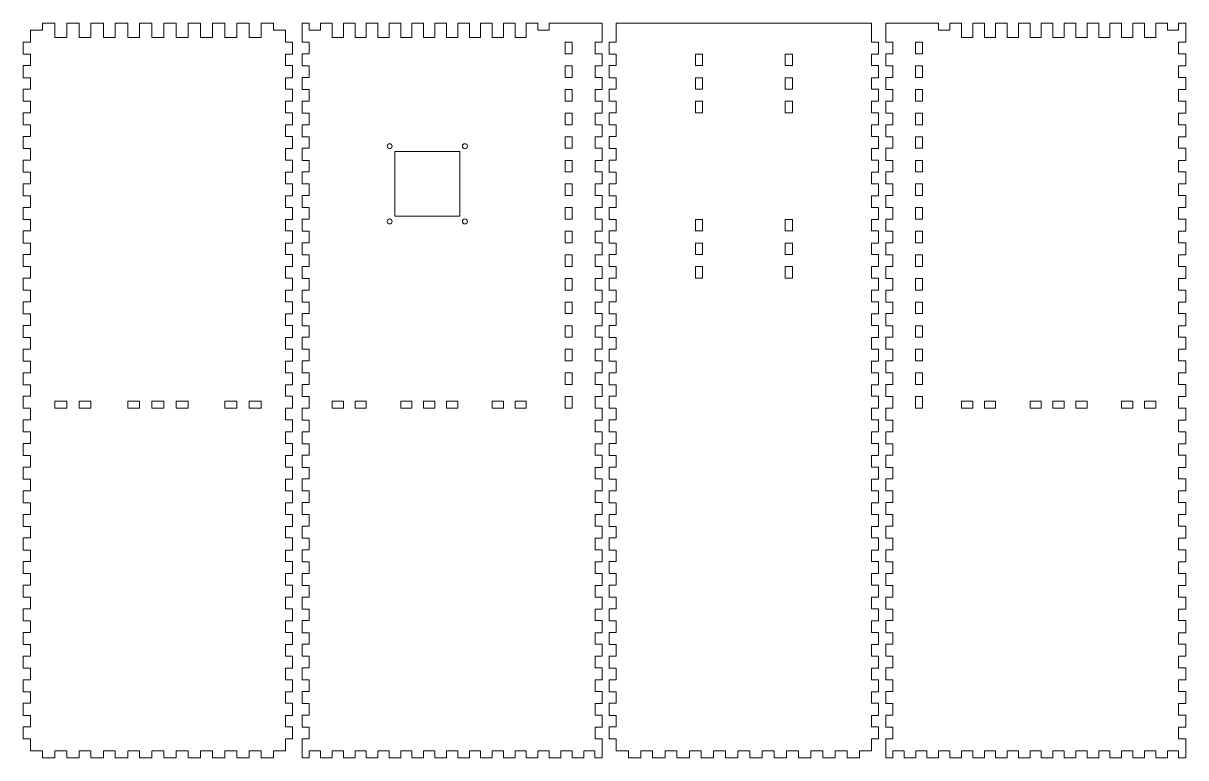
# Model space of a CAD drawing. Header units: millimetres. Extents: x -244 to 742, y -6 to 1081.
# Drawn here: x -242 to 742, y -6 to 616 of the extents above; entities that cross this region are included whole.
import ezdxf

# ---------------------------------------------------------------- set-up
doc = ezdxf.new("R2010")
doc.units = ezdxf.units.MM
doc.layers.add('cut', color=1, linetype='Continuous', lineweight=20, true_color=0xff0000)
doc.layers.add('cuts', color=1, linetype='Continuous', lineweight=20, true_color=0xff0000)

msp = doc.modelspace()

# ---------------------------------------------------------------- linework, layer by layer
at = {"layer": 'cut'}
for p, q in [((-225.81, 610), (-225.81, 616)), ((-225.81, 616), (-215.33, 616)), ((-215.33, 616), (-215.33, 604)), ((-205.24, 604), (-205.24, 616)), ((-205.24, 616), (-194.76, 616)), ((-194.76, 616), (-194.76, 604)), ((-184.67, 604), (-184.67, 616)), ((-184.67, 616), (-174.19, 616)), ((-174.19, 616), (-174.19, 604)), ((-164.1, 604), (-164.1, 616)), ((-164.1, 616), (-153.61, 616)), ((-153.61, 616), (-153.61, 604)), ((-143.53, 604), (-143.53, 616)), ((-143.53, 616), (-133.04, 616)), ((-133.04, 616), (-133.04, 604)), ((-122.96, 604), (-122.96, 616)), ((-122.96, 616), (-112.47, 616)), ((-112.47, 616), (-112.47, 604)), ((-102.39, 604), (-102.39, 616)), ((-102.39, 616), (-91.9, 616)), ((-91.9, 616), (-91.9, 604)), ((-81.81, 604), (-81.81, 616)), ((-81.81, 616), (-71.33, 616)), ((-71.33, 616), (-71.33, 604)), ((-61.24, 604), (-61.24, 616)), ((-61.24, 616), (-50.76, 616)), ((-50.76, 616), (-50.76, 604)), ((-40.67, 604), (-40.67, 616)), ((-40.67, 616), (-30.19, 616)), ((-30.19, 616), (-30.19, 610)), ((-6, 599.9), (-6, 616)), ((-6, 616), (0.1, 616)), ((0.1, 616), (0.1, 610)), ((9.58, 610), (9.58, 616)), ((9.58, 616), (19.46, 616)), ((19.46, 616), (19.46, 604)), ((28.94, 604), (28.94, 616)), ((28.94, 616), (38.82, 616)), ((38.82, 616), (38.82, 604)), ((48.3, 604), (48.3, 616)), ((48.3, 616), (58.18, 616)), ((58.18, 616), (58.18, 604)), ((67.66, 604), (67.66, 616)), ((67.66, 616), (77.54, 616)), ((77.54, 616), (77.54, 604)), ((87.02, 604), (87.02, 616)), ((87.02, 616), (96.9, 616)), ((96.9, 616), (96.9, 604)), ((106.38, 604), (106.38, 616)), ((106.38, 616), (116.26, 616)), ((116.26, 616), (116.26, 604)), ((125.74, 604), (125.74, 616)), ((125.74, 616), (135.62, 616)), ((135.62, 616), (135.62, 604)), ((145.1, 604), (145.1, 616)), ((145.1, 616), (154.98, 616)), ((154.98, 616), (154.98, 604)), ((164.46, 604), (164.46, 616)), ((164.46, 616), (174.34, 616)), ((174.34, 616), (174.34, 604)), ((183.82, 604), (183.82, 616)), ((183.82, 616), (193.7, 616)), ((193.7, 616), (193.7, 610)), ((203.18, 610), (203.18, 616)), ((248, 616), (203.18, 616)), ((248, 599.9), (248, 616)), ((260, 616), (476, 616)), ((260, 610), (260, 616)), ((476, 610), (476, 616)), ((488, 599.9), (488, 616)), ((488, 616), (532.82, 616)), ((532.82, 610), (532.82, 616)), ((552.18, 616), (542.3, 616)), ((542.3, 616), (542.3, 610)), ((552.18, 604), (552.18, 616)), ((571.54, 616), (561.66, 616)), ((561.66, 616), (561.66, 604)), ((571.54, 604), (571.54, 616)), ((590.9, 616), (581.02, 616)), ((581.02, 616), (581.02, 604)), ((590.9, 604), (590.9, 616)), ((610.26, 616), (600.38, 616)), ((600.38, 616), (600.38, 604)), ((610.26, 604), (610.26, 616)), ((629.62, 616), (619.74, 616)), ((619.74, 616), (619.74, 604)), ((629.62, 604), (629.62, 616)), ((648.98, 616), (639.1, 616)), ((639.1, 616), (639.1, 604)), ((648.98, 604), (648.98, 616)), ((668.34, 616), (658.46, 616)), ((658.46, 616), (658.46, 604)), ((668.34, 604), (668.34, 616)), ((687.7, 616), (677.82, 616)), ((677.82, 616), (677.82, 604)), ((687.7, 604), (687.7, 616)), ((707.06, 616), (697.18, 616)), ((697.18, 616), (697.18, 604)), ((707.06, 604), (707.06, 616)), ((726.42, 616), (716.54, 616)), ((716.54, 616), (716.54, 604)), ((726.42, 610), (726.42, 616)), ((742, 616), (735.9, 616)), ((735.9, 616), (735.9, 610)), ((742, 599.9), (742, 616)), ((-236, 600.1), (-236, 610)), ((-236, 610), (-225.81, 610)), ((-215.33, 604), (-205.24, 604)), ((-194.76, 604), (-184.67, 604)), ((-174.19, 604), (-164.1, 604)), ((-153.61, 604), (-143.53, 604)), ((-133.04, 604), (-122.96, 604)), ((-112.47, 604), (-102.39, 604)), ((-91.9, 604), (-81.81, 604)), ((-71.33, 604), (-61.24, 604)), ((-50.76, 604), (-40.67, 604)), ((-20, 610), (-30.19, 610)), ((-20, 600.1), (-20, 610)), ((0.1, 610), (9.58, 610)), ((19.46, 604), (28.94, 604)), ((38.82, 604), (48.3, 604)), ((58.18, 604), (67.66, 604)), ((77.54, 604), (87.02, 604)), ((96.9, 604), (106.38, 604)), ((116.26, 604), (125.74, 604)), ((135.62, 604), (145.1, 604)), ((154.98, 604), (164.46, 604)), ((174.34, 604), (183.82, 604)), ((193.7, 610), (203.18, 610)), ((260, 600.1), (260, 610)), ((476, 600.1), (476, 610)), ((542.3, 610), (532.82, 610)), ((561.66, 604), (552.18, 604)), ((581.02, 604), (571.54, 604)), ((600.38, 604), (590.9, 604)), ((619.74, 604), (610.26, 604)), ((639.1, 604), (629.62, 604)), ((658.46, 604), (648.98, 604)), ((677.82, 604), (668.34, 604)), ((697.18, 604), (687.7, 604)), ((716.54, 604), (707.06, 604)), ((735.9, 610), (726.42, 610)), ((-236, 600.1), (-242, 600.1)), ((-242, 589.9), (-242, 600.1)), ((-14, 600.1), (-20, 600.1)), ((-14, 589.9), (-14, 600.1)), ((0, 599.9), (-6, 599.9)), ((0, 590.1), (0, 599.9)), ((216.74, 590.1), (216.74, 599.9)), ((216.74, 599.9), (222.74, 599.9)), ((222.74, 590.1), (222.74, 599.9)), ((242, 590.1), (242, 599.9)), ((242, 599.9), (248, 599.9)), ((254, 589.9), (254, 600.1)), ((254, 600.1), (260, 600.1)), ((482, 600.1), (476, 600.1)), ((482, 589.9), (482, 600.1)), ((494, 599.9), (488, 599.9)), ((494, 590.1), (494, 599.9)), ((513.26, 590.1), (513.26, 599.9)), ((519.26, 599.9), (513.26, 599.9)), ((519.26, 590.1), (519.26, 599.9)), ((736, 590.1), (736, 599.9)), ((736, 599.9), (742, 599.9)), ((-236, 589.9), (-242, 589.9)), ((-236, 580.1), (-236, 589.9)), ((-20, 580.1), (-20, 589.9)), ((-20, 589.9), (-14, 589.9)), ((-6, 579.9), (-6, 590.1)), ((-6, 590.1), (0, 590.1)), ((222.74, 590.1), (216.74, 590.1)), ((248, 590.1), (242, 590.1)), ((248, 579.9), (248, 590.1)), ((260, 589.9), (254, 589.9)), ((260, 580.1), (260, 589.9)), ((327, 580.1), (327, 589.9)), ((327, 589.9), (333, 589.9)), ((333, 580.1), (333, 589.9)), ((403, 580.1), (403, 589.9)), ((409, 589.9), (403, 589.9)), ((409, 580.1), (409, 589.9)), ((476, 580.1), (476, 589.9)), ((476, 589.9), (482, 589.9)), ((488, 579.9), (488, 590.1)), ((488, 590.1), (494, 590.1)), ((513.26, 590.1), (519.26, 590.1)), ((742, 590.1), (736, 590.1)), ((742, 579.9), (742, 590.1)), ((-242, 569.9), (-242, 580.1)), ((-242, 580.1), (-236, 580.1)), ((-14, 580.1), (-20, 580.1)), ((-14, 569.9), (-14, 580.1)), ((0, 579.9), (-6, 579.9)), ((0, 570.1), (0, 579.9)), ((216.74, 570.1), (216.74, 579.9)), ((216.74, 579.9), (222.74, 579.9)), ((222.74, 570.1), (222.74, 579.9)), ((242, 570.1), (242, 579.9)), ((242, 579.9), (248, 579.9)), ((254, 569.9), (254, 580.1)), ((254, 580.1), (260, 580.1)), ((333, 580.1), (327, 580.1)), ((403, 580.1), (409, 580.1)), ((482, 580.1), (476, 580.1)), ((482, 569.9), (482, 580.1)), ((494, 579.9), (488, 579.9)), ((494, 570.1), (494, 579.9)), ((513.26, 570.1), (513.26, 579.9)), ((519.26, 579.9), (513.26, 579.9)), ((519.26, 570.1), (519.26, 579.9)), ((736, 570.1), (736, 579.9)), ((736, 579.9), (742, 579.9)), ((-236, 569.9), (-242, 569.9)), ((-236, 560.1), (-236, 569.9)), ((-20, 560.1), (-20, 569.9)), ((-20, 569.9), (-14, 569.9)), ((-6, 559.9), (-6, 570.1)), ((-6, 570.1), (0, 570.1)), ((222.74, 570.1), (216.74, 570.1)), ((248, 570.1), (242, 570.1)), ((248, 559.9), (248, 570.1)), ((260, 569.9), (254, 569.9)), ((260, 560.1), (260, 569.9)), ((327, 560.1), (327, 569.9)), ((327, 569.9), (333, 569.9)), ((333, 560.1), (333, 569.9)), ((403, 560.1), (403, 569.9)), ((409, 569.9), (403, 569.9)), ((409, 560.1), (409, 569.9)), ((476, 560.1), (476, 569.9)), ((476, 569.9), (482, 569.9)), ((488, 559.9), (488, 570.1)), ((488, 570.1), (494, 570.1)), ((513.26, 570.1), (519.26, 570.1)), ((742, 570.1), (736, 570.1)), ((742, 559.9), (742, 570.1)), ((-242, 549.9), (-242, 560.1)), ((-242, 560.1), (-236, 560.1)), ((-14, 560.1), (-20, 560.1)), ((-14, 549.9), (-14, 560.1)), ((0, 559.9), (-6, 559.9)), ((0, 550.1), (0, 559.9)), ((216.74, 550.1), (216.74, 559.9)), ((216.74, 559.9), (222.74, 559.9)), ((222.74, 550.1), (222.74, 559.9)), ((242, 550.1), (242, 559.9)), ((242, 559.9), (248, 559.9)), ((254, 549.9), (254, 560.1)), ((254, 560.1), (260, 560.1)), ((333, 560.1), (327, 560.1)), ((403, 560.1), (409, 560.1)), ((482, 560.1), (476, 560.1)), ((482, 549.9), (482, 560.1)), ((494, 559.9), (488, 559.9)), ((494, 550.1), (494, 559.9)), ((513.26, 550.1), (513.26, 559.9)), ((519.26, 559.9), (513.26, 559.9)), ((519.26, 550.1), (519.26, 559.9)), ((736, 550.1), (736, 559.9)), ((736, 559.9), (742, 559.9)), ((-236, 549.9), (-242, 549.9)), ((-236, 540.1), (-236, 549.9)), ((-20, 540.1), (-20, 549.9)), ((-20, 549.9), (-14, 549.9)), ((-6, 539.9), (-6, 550.1)), ((-6, 550.1), (0, 550.1)), ((222.74, 550.1), (216.74, 550.1)), ((248, 550.1), (242, 550.1)), ((248, 539.9), (248, 550.1)), ((260, 549.9), (254, 549.9)), ((260, 540.1), (260, 549.9)), ((327, 540.1), (327, 549.9)), ((327, 549.9), (333, 549.9)), ((333, 540.1), (333, 549.9)), ((403, 540.1), (403, 549.9)), ((409, 549.9), (403, 549.9)), ((409, 540.1), (409, 549.9)), ((476, 540.1), (476, 549.9)), ((476, 549.9), (482, 549.9)), ((488, 539.9), (488, 550.1)), ((488, 550.1), (494, 550.1)), ((513.26, 550.1), (519.26, 550.1)), ((742, 550.1), (736, 550.1)), ((742, 539.9), (742, 550.1)), ((-242, 529.9), (-242, 540.1)), ((-242, 540.1), (-236, 540.1)), ((-14, 540.1), (-20, 540.1)), ((-14, 529.9), (-14, 540.1)), ((0, 539.9), (-6, 539.9)), ((0, 530.1), (0, 539.9)), ((216.74, 530.1), (216.74, 539.9)), ((216.74, 539.9), (222.74, 539.9)), ((222.74, 530.1), (222.74, 539.9)), ((242, 530.1), (242, 539.9)), ((242, 539.9), (248, 539.9)), ((254, 529.9), (254, 540.1)), ((254, 540.1), (260, 540.1)), ((333, 540.1), (327, 540.1)), ((403, 540.1), (409, 540.1)), ((482, 540.1), (476, 540.1)), ((482, 529.9), (482, 540.1)), ((494, 539.9), (488, 539.9)), ((494, 530.1), (494, 539.9)), ((513.26, 530.1), (513.26, 539.9)), ((519.26, 539.9), (513.26, 539.9)), ((519.26, 530.1), (519.26, 539.9)), ((736, 530.1), (736, 539.9)), ((736, 539.9), (742, 539.9)), ((-236, 529.9), (-242, 529.9)), ((-236, 520.1), (-236, 529.9)), ((-20, 520.1), (-20, 529.9)), ((-20, 529.9), (-14, 529.9)), ((-6, 519.9), (-6, 530.1)), ((-6, 530.1), (0, 530.1)), ((222.74, 530.1), (216.74, 530.1)), ((248, 530.1), (242, 530.1)), ((248, 519.9), (248, 530.1)), ((260, 529.9), (254, 529.9)), ((260, 520.1), (260, 529.9)), ((476, 520.1), (476, 529.9)), ((476, 529.9), (482, 529.9)), ((488, 519.9), (488, 530.1)), ((488, 530.1), (494, 530.1)), ((513.26, 530.1), (519.26, 530.1)), ((742, 530.1), (736, 530.1)), ((742, 519.9), (742, 530.1)), ((-242, 509.9), (-242, 520.1)), ((-242, 520.1), (-236, 520.1)), ((-14, 520.1), (-20, 520.1)), ((-14, 509.9), (-14, 520.1)), ((0, 519.9), (-6, 519.9)), ((0, 510.1), (0, 519.9)), ((216.74, 510.1), (216.74, 519.9)), ((216.74, 519.9), (222.74, 519.9)), ((222.74, 510.1), (222.74, 519.9)), ((242, 510.1), (242, 519.9)), ((242, 519.9), (248, 519.9)), ((254, 509.9), (254, 520.1)), ((254, 520.1), (260, 520.1)), ((482, 520.1), (476, 520.1)), ((482, 509.9), (482, 520.1)), ((494, 519.9), (488, 519.9)), ((494, 510.1), (494, 519.9)), ((513.26, 510.1), (513.26, 519.9)), ((519.26, 519.9), (513.26, 519.9)), ((519.26, 510.1), (519.26, 519.9)), ((736, 510.1), (736, 519.9)), ((736, 519.9), (742, 519.9)), ((-236, 509.9), (-242, 509.9)), ((-236, 500.1), (-236, 509.9)), ((-20, 500.1), (-20, 509.9)), ((-20, 509.9), (-14, 509.9)), ((-6, 499.9), (-6, 510.1)), ((-6, 510.1), (0, 510.1)), ((222.74, 510.1), (216.74, 510.1)), ((248, 510.1), (242, 510.1)), ((248, 499.9), (248, 510.1)), ((260, 509.9), (254, 509.9)), ((260, 500.1), (260, 509.9)), ((476, 500.1), (476, 509.9)), ((476, 509.9), (482, 509.9)), ((488, 499.9), (488, 510.1)), ((488, 510.1), (494, 510.1)), ((513.26, 510.1), (519.26, 510.1)), ((742, 510.1), (736, 510.1)), ((742, 499.9), (742, 510.1)), ((-242, 489.9), (-242, 500.1)), ((-242, 500.1), (-236, 500.1)), ((-14, 500.1), (-20, 500.1)), ((-14, 489.9), (-14, 500.1)), ((0, 499.9), (-6, 499.9)), ((0, 490.1), (0, 499.9)), ((216.74, 490.1), (216.74, 499.9)), ((216.74, 499.9), (222.74, 499.9)), ((222.74, 490.1), (222.74, 499.9)), ((242, 490.1), (242, 499.9)), ((242, 499.9), (248, 499.9)), ((254, 489.9), (254, 500.1)), ((254, 500.1), (260, 500.1)), ((482, 500.1), (476, 500.1)), ((482, 489.9), (482, 500.1)), ((494, 499.9), (488, 499.9)), ((494, 490.1), (494, 499.9)), ((513.26, 490.1), (513.26, 499.9)), ((519.26, 499.9), (513.26, 499.9)), ((519.26, 490.1), (519.26, 499.9)), ((736, 490.1), (736, 499.9)), ((736, 499.9), (742, 499.9)), ((-236, 489.9), (-242, 489.9)), ((-236, 480.1), (-236, 489.9)), ((-20, 480.1), (-20, 489.9)), ((-20, 489.9), (-14, 489.9)), ((-6, 479.9), (-6, 490.1)), ((-6, 490.1), (0, 490.1)), ((222.74, 490.1), (216.74, 490.1)), ((248, 490.1), (242, 490.1)), ((248, 479.9), (248, 490.1)), ((260, 489.9), (254, 489.9)), ((260, 480.1), (260, 489.9)), ((476, 480.1), (476, 489.9)), ((476, 489.9), (482, 489.9)), ((488, 479.9), (488, 490.1)), ((488, 490.1), (494, 490.1)), ((513.26, 490.1), (519.26, 490.1)), ((742, 490.1), (736, 490.1)), ((742, 479.9), (742, 490.1)), ((-242, 469.9), (-242, 480.1)), ((-242, 480.1), (-236, 480.1)), ((-14, 480.1), (-20, 480.1)), ((-14, 469.9), (-14, 480.1)), ((0, 479.9), (-6, 479.9)), ((0, 470.1), (0, 479.9)), ((216.74, 470.1), (216.74, 479.9)), ((216.74, 479.9), (222.74, 479.9)), ((222.74, 470.1), (222.74, 479.9)), ((242, 470.1), (242, 479.9)), ((242, 479.9), (248, 479.9)), ((254, 469.9), (254, 480.1)), ((254, 480.1), (260, 480.1)), ((482, 480.1), (476, 480.1)), ((482, 469.9), (482, 480.1)), ((494, 479.9), (488, 479.9)), ((494, 470.1), (494, 479.9)), ((513.26, 470.1), (513.26, 479.9)), ((519.26, 479.9), (513.26, 479.9)), ((519.26, 470.1), (519.26, 479.9)), ((736, 470.1), (736, 479.9)), ((736, 479.9), (742, 479.9)), ((-236, 469.9), (-242, 469.9)), ((-236, 460.1), (-236, 469.9)), ((-20, 460.1), (-20, 469.9)), ((-20, 469.9), (-14, 469.9)), ((-6, 459.9), (-6, 470.1)), ((-6, 470.1), (0, 470.1)), ((222.74, 470.1), (216.74, 470.1)), ((248, 470.1), (242, 470.1)), ((248, 459.9), (248, 470.1)), ((260, 469.9), (254, 469.9)), ((260, 460.1), (260, 469.9)), ((476, 460.1), (476, 469.9)), ((476, 469.9), (482, 469.9)), ((488, 459.9), (488, 470.1)), ((488, 470.1), (494, 470.1)), ((513.26, 470.1), (519.26, 470.1)), ((742, 470.1), (736, 470.1)), ((742, 459.9), (742, 470.1)), ((-242, 449.9), (-242, 460.1)), ((-242, 460.1), (-236, 460.1)), ((-14, 460.1), (-20, 460.1)), ((-14, 449.9), (-14, 460.1)), ((0, 459.9), (-6, 459.9)), ((0, 450.1), (0, 459.9)), ((216.74, 450.1), (216.74, 459.9)), ((216.74, 459.9), (222.74, 459.9)), ((222.74, 450.1), (222.74, 459.9)), ((242, 450.1), (242, 459.9)), ((242, 459.9), (248, 459.9)), ((254, 449.9), (254, 460.1)), ((254, 460.1), (260, 460.1)), ((482, 460.1), (476, 460.1)), ((482, 449.9), (482, 460.1)), ((494, 459.9), (488, 459.9)), ((494, 450.1), (494, 459.9)), ((513.26, 450.1), (513.26, 459.9)), ((519.26, 459.9), (513.26, 459.9)), ((519.26, 450.1), (519.26, 459.9)), ((736, 450.1), (736, 459.9)), ((736, 459.9), (742, 459.9)), ((-236, 449.9), (-242, 449.9)), ((-236, 440.1), (-236, 449.9)), ((-20, 440.1), (-20, 449.9)), ((-20, 449.9), (-14, 449.9)), ((-6, 439.9), (-6, 450.1)), ((-6, 450.1), (0, 450.1)), ((222.74, 450.1), (216.74, 450.1)), ((248, 450.1), (242, 450.1)), ((248, 439.9), (248, 450.1)), ((260, 449.9), (254, 449.9)), ((260, 440.1), (260, 449.9)), ((327, 440.1), (327, 449.9)), ((327, 449.9), (333, 449.9)), ((333, 440.1), (333, 449.9)), ((403, 440.1), (403, 449.9)), ((409, 449.9), (403, 449.9)), ((409, 440.1), (409, 449.9)), ((476, 440.1), (476, 449.9)), ((476, 449.9), (482, 449.9)), ((488, 439.9), (488, 450.1)), ((488, 450.1), (494, 450.1)), ((513.26, 450.1), (519.26, 450.1)), ((742, 450.1), (736, 450.1)), ((742, 439.9), (742, 450.1)), ((-242, 429.9), (-242, 440.1)), ((-242, 440.1), (-236, 440.1)), ((-14, 440.1), (-20, 440.1)), ((-14, 429.9), (-14, 440.1)), ((0, 439.9), (-6, 439.9)), ((0, 430.1), (0, 439.9)), ((216.74, 430.1), (216.74, 439.9)), ((216.74, 439.9), (222.74, 439.9)), ((222.74, 430.1), (222.74, 439.9)), ((242, 430.1), (242, 439.9)), ((242, 439.9), (248, 439.9)), ((254, 429.9), (254, 440.1)), ((254, 440.1), (260, 440.1)), ((333, 440.1), (327, 440.1)), ((403, 440.1), (409, 440.1)), ((482, 440.1), (476, 440.1)), ((482, 429.9), (482, 440.1)), ((494, 439.9), (488, 439.9)), ((494, 430.1), (494, 439.9)), ((513.26, 430.1), (513.26, 439.9)), ((519.26, 439.9), (513.26, 439.9)), ((519.26, 430.1), (519.26, 439.9)), ((736, 430.1), (736, 439.9)), ((736, 439.9), (742, 439.9)), ((-236, 429.9), (-242, 429.9)), ((-236, 420.1), (-236, 429.9)), ((-20, 420.1), (-20, 429.9)), ((-20, 429.9), (-14, 429.9)), ((-6, 419.9), (-6, 430.1)), ((-6, 430.1), (0, 430.1)), ((222.74, 430.1), (216.74, 430.1)), ((248, 430.1), (242, 430.1)), ((248, 419.9), (248, 430.1)), ((260, 429.9), (254, 429.9)), ((260, 420.1), (260, 429.9)), ((327, 420.1), (327, 429.9)), ((327, 429.9), (333, 429.9)), ((333, 420.1), (333, 429.9)), ((403, 420.1), (403, 429.9)), ((409, 429.9), (403, 429.9)), ((409, 420.1), (409, 429.9)), ((476, 420.1), (476, 429.9)), ((476, 429.9), (482, 429.9)), ((488, 419.9), (488, 430.1)), ((488, 430.1), (494, 430.1)), ((513.26, 430.1), (519.26, 430.1)), ((742, 430.1), (736, 430.1)), ((742, 419.9), (742, 430.1)), ((-242, 409.9), (-242, 420.1)), ((-242, 420.1), (-236, 420.1)), ((-14, 420.1), (-20, 420.1)), ((-14, 409.9), (-14, 420.1)), ((0, 419.9), (-6, 419.9)), ((0, 410.1), (0, 419.9)), ((216.74, 410.1), (216.74, 419.9)), ((216.74, 419.9), (222.74, 419.9)), ((222.74, 410.1), (222.74, 419.9)), ((242, 410.1), (242, 419.9)), ((242, 419.9), (248, 419.9)), ((254, 409.9), (254, 420.1)), ((254, 420.1), (260, 420.1)), ((333, 420.1), (327, 420.1)), ((403, 420.1), (409, 420.1)), ((482, 420.1), (476, 420.1)), ((482, 409.9), (482, 420.1)), ((494, 419.9), (488, 419.9)), ((494, 410.1), (494, 419.9)), ((513.26, 410.1), (513.26, 419.9)), ((519.26, 419.9), (513.26, 419.9)), ((519.26, 410.1), (519.26, 419.9)), ((736, 410.1), (736, 419.9)), ((736, 419.9), (742, 419.9)), ((-236, 409.9), (-242, 409.9)), ((-236, 400.1), (-236, 409.9)), ((-20, 400.1), (-20, 409.9)), ((-20, 409.9), (-14, 409.9)), ((-6, 399.9), (-6, 410.1)), ((-6, 410.1), (0, 410.1)), ((222.74, 410.1), (216.74, 410.1)), ((248, 410.1), (242, 410.1)), ((248, 399.9), (248, 410.1)), ((260, 409.9), (254, 409.9)), ((260, 400.1), (260, 409.9)), ((327, 400.1), (327, 409.9)), ((327, 409.9), (333, 409.9)), ((333, 400.1), (333, 409.9)), ((403, 400.1), (403, 409.9)), ((409, 409.9), (403, 409.9)), ((409, 400.1), (409, 409.9)), ((476, 400.1), (476, 409.9)), ((476, 409.9), (482, 409.9)), ((488, 399.9), (488, 410.1)), ((488, 410.1), (494, 410.1)), ((513.26, 410.1), (519.26, 410.1)), ((742, 410.1), (736, 410.1)), ((742, 399.9), (742, 410.1)), ((-242, 389.9), (-242, 400.1)), ((-242, 400.1), (-236, 400.1)), ((-14, 400.1), (-20, 400.1)), ((-14, 389.9), (-14, 400.1)), ((0, 399.9), (-6, 399.9)), ((0, 390.1), (0, 399.9)), ((216.74, 390.1), (216.74, 399.9)), ((216.74, 399.9), (222.74, 399.9)), ((222.74, 390.1), (222.74, 399.9)), ((242, 390.1), (242, 399.9)), ((242, 399.9), (248, 399.9)), ((254, 389.9), (254, 400.1)), ((254, 400.1), (260, 400.1)), ((333, 400.1), (327, 400.1)), ((403, 400.1), (409, 400.1)), ((482, 400.1), (476, 400.1)), ((482, 389.9), (482, 400.1)), ((494, 399.9), (488, 399.9)), ((494, 390.1), (494, 399.9)), ((513.26, 390.1), (513.26, 399.9)), ((519.26, 399.9), (513.26, 399.9)), ((519.26, 390.1), (519.26, 399.9)), ((736, 390.1), (736, 399.9)), ((736, 399.9), (742, 399.9)), ((-236, 389.9), (-242, 389.9)), ((-236, 380.1), (-236, 389.9)), ((-20, 380.1), (-20, 389.9)), ((-20, 389.9), (-14, 389.9)), ((-6, 379.9), (-6, 390.1)), ((-6, 390.1), (0, 390.1)), ((222.74, 390.1), (216.74, 390.1)), ((248, 390.1), (242, 390.1)), ((248, 379.9), (248, 390.1)), ((260, 389.9), (254, 389.9)), ((260, 380.1), (260, 389.9)), ((476, 380.1), (476, 389.9)), ((476, 389.9), (482, 389.9)), ((488, 379.9), (488, 390.1)), ((488, 390.1), (494, 390.1)), ((513.26, 390.1), (519.26, 390.1)), ((742, 390.1), (736, 390.1)), ((742, 379.9), (742, 390.1)), ((-242, 369.9), (-242, 380.1)), ((-242, 380.1), (-236, 380.1)), ((-14, 380.1), (-20, 380.1)), ((-14, 369.9), (-14, 380.1)), ((0, 379.9), (-6, 379.9)), ((0, 370.1), (0, 379.9)), ((216.74, 370.1), (216.74, 379.9)), ((216.74, 379.9), (222.74, 379.9)), ((222.74, 370.1), (222.74, 379.9)), ((242, 370.1), (242, 379.9)), ((242, 379.9), (248, 379.9)), ((254, 369.9), (254, 380.1)), ((254, 380.1), (260, 380.1)), ((482, 380.1), (476, 380.1)), ((482, 369.9), (482, 380.1)), ((494, 379.9), (488, 379.9)), ((494, 370.1), (494, 379.9)), ((513.26, 370.1), (513.26, 379.9)), ((519.26, 379.9), (513.26, 379.9)), ((519.26, 370.1), (519.26, 379.9)), ((736, 370.1), (736, 379.9)), ((736, 379.9), (742, 379.9)), ((-236, 369.9), (-242, 369.9)), ((-236, 360.1), (-236, 369.9)), ((-20, 360.1), (-20, 369.9)), ((-20, 369.9), (-14, 369.9)), ((-6, 359.9), (-6, 370.1)), ((-6, 370.1), (0, 370.1)), ((222.74, 370.1), (216.74, 370.1)), ((248, 370.1), (242, 370.1)), ((248, 359.9), (248, 370.1)), ((260, 369.9), (254, 369.9)), ((260, 360.1), (260, 369.9)), ((476, 360.1), (476, 369.9)), ((476, 369.9), (482, 369.9)), ((488, 359.9), (488, 370.1)), ((488, 370.1), (494, 370.1)), ((513.26, 370.1), (519.26, 370.1)), ((742, 370.1), (736, 370.1)), ((742, 359.9), (742, 370.1)), ((-242, 349.9), (-242, 360.1)), ((-242, 360.1), (-236, 360.1)), ((-14, 360.1), (-20, 360.1)), ((-14, 349.9), (-14, 360.1)), ((0, 359.9), (-6, 359.9)), ((0, 350.1), (0, 359.9)), ((216.74, 350.1), (216.74, 359.9)), ((216.74, 359.9), (222.74, 359.9)), ((222.74, 350.1), (222.74, 359.9)), ((242, 350.1), (242, 359.9)), ((242, 359.9), (248, 359.9)), ((254, 349.9), (254, 360.1)), ((254, 360.1), (260, 360.1)), ((482, 360.1), (476, 360.1)), ((482, 349.9), (482, 360.1)), ((494, 359.9), (488, 359.9)), ((494, 350.1), (494, 359.9)), ((513.26, 350.1), (513.26, 359.9)), ((519.26, 359.9), (513.26, 359.9)), ((519.26, 350.1), (519.26, 359.9)), ((736, 350.1), (736, 359.9)), ((736, 359.9), (742, 359.9)), ((-236, 349.9), (-242, 349.9)), ((-236, 340.1), (-236, 349.9)), ((-20, 340.1), (-20, 349.9)), ((-20, 349.9), (-14, 349.9)), ((-6, 339.9), (-6, 350.1)), ((-6, 350.1), (0, 350.1)), ((222.74, 350.1), (216.74, 350.1)), ((248, 350.1), (242, 350.1)), ((248, 339.9), (248, 350.1)), ((260, 349.9), (254, 349.9)), ((260, 340.1), (260, 349.9)), ((476, 340.1), (476, 349.9)), ((476, 349.9), (482, 349.9)), ((488, 339.9), (488, 350.1)), ((488, 350.1), (494, 350.1)), ((513.26, 350.1), (519.26, 350.1)), ((742, 350.1), (736, 350.1)), ((742, 339.9), (742, 350.1)), ((-242, 329.9), (-242, 340.1)), ((-242, 340.1), (-236, 340.1)), ((-14, 340.1), (-20, 340.1)), ((-14, 329.9), (-14, 340.1)), ((0, 339.9), (-6, 339.9)), ((0, 330.1), (0, 339.9)), ((216.74, 330.1), (216.74, 339.9)), ((216.74, 339.9), (222.74, 339.9)), ((222.74, 330.1), (222.74, 339.9)), ((242, 330.1), (242, 339.9)), ((242, 339.9), (248, 339.9)), ((254, 329.9), (254, 340.1)), ((254, 340.1), (260, 340.1)), ((482, 340.1), (476, 340.1)), ((482, 329.9), (482, 340.1)), ((494, 339.9), (488, 339.9)), ((494, 330.1), (494, 339.9)), ((513.26, 330.1), (513.26, 339.9)), ((519.26, 339.9), (513.26, 339.9)), ((519.26, 330.1), (519.26, 339.9)), ((736, 330.1), (736, 339.9)), ((736, 339.9), (742, 339.9)), ((-236, 329.9), (-242, 329.9)), ((-236, 320.1), (-236, 329.9)), ((-20, 320.1), (-20, 329.9)), ((-20, 329.9), (-14, 329.9)), ((-6, 319.9), (-6, 330.1)), ((-6, 330.1), (0, 330.1)), ((222.74, 330.1), (216.74, 330.1)), ((248, 330.1), (242, 330.1)), ((248, 319.9), (248, 330.1)), ((260, 329.9), (254, 329.9)), ((260, 320.1), (260, 329.9)), ((476, 320.1), (476, 329.9)), ((476, 329.9), (482, 329.9)), ((488, 319.9), (488, 330.1)), ((488, 330.1), (494, 330.1)), ((513.26, 330.1), (519.26, 330.1)), ((742, 330.1), (736, 330.1)), ((742, 319.9), (742, 330.1)), ((-242, 309.9), (-242, 320.1)), ((-242, 320.1), (-236, 320.1)), ((-14, 320.1), (-20, 320.1)), ((-14, 309.9), (-14, 320.1)), ((0, 319.9), (-6, 319.9)), ((0, 310.1), (0, 319.9)), ((216.74, 310.1), (216.74, 319.9)), ((216.74, 319.9), (222.74, 319.9)), ((222.74, 310.1), (222.74, 319.9)), ((242, 310.1), (242, 319.9)), ((242, 319.9), (248, 319.9)), ((254, 309.9), (254, 320.1)), ((254, 320.1), (260, 320.1)), ((482, 320.1), (476, 320.1)), ((482, 309.9), (482, 320.1)), ((494, 319.9), (488, 319.9)), ((494, 310.1), (494, 319.9)), ((513.26, 310.1), (513.26, 319.9)), ((519.26, 319.9), (513.26, 319.9)), ((519.26, 310.1), (519.26, 319.9)), ((736, 310.1), (736, 319.9)), ((736, 319.9), (742, 319.9)), ((-236, 309.9), (-242, 309.9)), ((-236, 300.1), (-236, 309.9)), ((-20, 300.1), (-20, 309.9)), ((-20, 309.9), (-14, 309.9)), ((-6, 299.9), (-6, 310.1)), ((-6, 310.1), (0, 310.1)), ((222.74, 310.1), (216.74, 310.1)), ((248, 310.1), (242, 310.1)), ((248, 299.9), (248, 310.1)), ((260, 309.9), (254, 309.9)), ((260, 300.1), (260, 309.9)), ((476, 300.1), (476, 309.9)), ((476, 309.9), (482, 309.9)), ((488, 299.9), (488, 310.1)), ((488, 310.1), (494, 310.1)), ((513.26, 310.1), (519.26, 310.1)), ((742, 310.1), (736, 310.1)), ((742, 299.9), (742, 310.1)), ((-242, 289.9), (-242, 300.1)), ((-242, 300.1), (-236, 300.1)), ((-215.33, 296), (-215.33, 290)), ((-215.33, 296), (-205.24, 296)), ((-205.24, 290), (-205.24, 296)), ((-194.76, 296), (-194.76, 290)), ((-194.76, 296), (-184.67, 296)), ((-184.67, 290), (-184.67, 296)), ((-153.61, 296), (-153.61, 290)), ((-153.61, 296), (-143.53, 296)), ((-143.53, 290), (-143.53, 296)), ((-133.04, 296), (-133.04, 290)), ((-133.04, 296), (-122.96, 296)), ((-122.96, 290), (-122.96, 296)), ((-112.47, 296), (-112.47, 290)), ((-112.47, 296), (-102.39, 296)), ((-102.39, 290), (-102.39, 296)), ((-71.33, 296), (-71.33, 290)), ((-71.33, 296), (-61.24, 296)), ((-61.24, 290), (-61.24, 296)), ((-50.76, 296), (-50.76, 290)), ((-50.76, 296), (-40.67, 296)), ((-40.67, 290), (-40.67, 296)), ((-14, 300.1), (-20, 300.1)), ((-14, 289.9), (-14, 300.1)), ((0, 299.9), (-6, 299.9)), ((0, 290.1), (0, 299.9)), ((19.46, 296), (19.46, 290)), ((19.46, 296), (28.94, 296)), ((28.94, 290), (28.94, 296)), ((38.82, 296), (38.82, 290)), ((38.82, 296), (48.3, 296)), ((48.3, 290), (48.3, 296)), ((77.54, 296), (77.54, 290)), ((77.54, 296), (87.02, 296)), ((87.02, 290), (87.02, 296)), ((96.9, 296), (96.9, 290)), ((96.9, 296), (106.38, 296)), ((106.38, 290), (106.38, 296)), ((116.26, 296), (116.26, 290)), ((116.26, 296), (125.74, 296)), ((125.74, 290), (125.74, 296)), ((154.98, 296), (154.98, 290)), ((154.98, 296), (164.46, 296)), ((164.46, 290), (164.46, 296)), ((174.34, 296), (174.34, 290)), ((174.34, 296), (183.82, 296)), ((183.82, 290), (183.82, 296)), ((216.74, 290.1), (216.74, 299.9)), ((216.74, 299.9), (222.74, 299.9)), ((222.74, 290.1), (222.74, 299.9)), ((242, 290.1), (242, 299.9)), ((242, 299.9), (248, 299.9)), ((254, 289.9), (254, 300.1)), ((254, 300.1), (260, 300.1)), ((482, 300.1), (476, 300.1)), ((482, 289.9), (482, 300.1)), ((494, 299.9), (488, 299.9)), ((494, 290.1), (494, 299.9)), ((513.26, 290.1), (513.26, 299.9)), ((519.26, 299.9), (513.26, 299.9)), ((519.26, 290.1), (519.26, 299.9)), ((561.66, 296), (552.18, 296)), ((552.18, 290), (552.18, 296)), ((561.66, 296), (561.66, 290)), ((581.02, 296), (571.54, 296)), ((571.54, 290), (571.54, 296)), ((581.02, 296), (581.02, 290)), ((619.74, 296), (610.26, 296)), ((610.26, 290), (610.26, 296)), ((619.74, 296), (619.74, 290)), ((639.1, 296), (629.62, 296)), ((629.62, 290), (629.62, 296)), ((639.1, 296), (639.1, 290)), ((658.46, 296), (648.98, 296)), ((648.98, 290), (648.98, 296)), ((658.46, 296), (658.46, 290)), ((697.18, 296), (687.7, 296)), ((687.7, 290), (687.7, 296)), ((697.18, 296), (697.18, 290)), ((716.54, 296), (707.06, 296)), ((707.06, 290), (707.06, 296)), ((716.54, 296), (716.54, 290)), ((736, 290.1), (736, 299.9)), ((736, 299.9), (742, 299.9)), ((-236, 289.9), (-242, 289.9)), ((-236, 280.1), (-236, 289.9)), ((-215.33, 290), (-205.24, 290)), ((-194.76, 290), (-184.67, 290)), ((-153.61, 290), (-143.53, 290)), ((-133.04, 290), (-122.96, 290)), ((-112.47, 290), (-102.39, 290)), ((-71.33, 290), (-61.24, 290)), ((-50.76, 290), (-40.67, 290)), ((-20, 280.1), (-20, 289.9)), ((-20, 289.9), (-14, 289.9)), ((-6, 279.9), (-6, 290.1)), ((-6, 290.1), (0, 290.1)), ((19.46, 290), (28.94, 290)), ((38.82, 290), (48.3, 290)), ((77.54, 290), (87.02, 290)), ((96.9, 290), (106.38, 290)), ((116.26, 290), (125.74, 290)), ((154.98, 290), (164.46, 290)), ((174.34, 290), (183.82, 290)), ((222.74, 290.1), (216.74, 290.1)), ((248, 290.1), (242, 290.1)), ((248, 279.9), (248, 290.1)), ((260, 289.9), (254, 289.9)), ((260, 280.1), (260, 289.9)), ((476, 280.1), (476, 289.9)), ((476, 289.9), (482, 289.9)), ((488, 279.9), (488, 290.1)), ((488, 290.1), (494, 290.1)), ((513.26, 290.1), (519.26, 290.1)), ((561.66, 290), (552.18, 290)), ((581.02, 290), (571.54, 290)), ((619.74, 290), (610.26, 290)), ((639.1, 290), (629.62, 290)), ((658.46, 290), (648.98, 290)), ((697.18, 290), (687.7, 290)), ((716.54, 290), (707.06, 290)), ((742, 290.1), (736, 290.1)), ((742, 279.9), (742, 290.1)), ((-242, 269.9), (-242, 280.1)), ((-242, 280.1), (-236, 280.1)), ((-14, 280.1), (-20, 280.1)), ((-14, 269.9), (-14, 280.1)), ((0, 279.9), (-6, 279.9)), ((0, 270.1), (0, 279.9)), ((242, 270.1), (242, 279.9)), ((242, 279.9), (248, 279.9)), ((254, 269.9), (254, 280.1)), ((254, 280.1), (260, 280.1)), ((482, 280.1), (476, 280.1)), ((482, 269.9), (482, 280.1)), ((494, 279.9), (488, 279.9)), ((494, 270.1), (494, 279.9)), ((736, 270.1), (736, 279.9)), ((736, 279.9), (742, 279.9)), ((-236, 269.9), (-242, 269.9)), ((-236, 260.1), (-236, 269.9)), ((-20, 260.1), (-20, 269.9)), ((-20, 269.9), (-14, 269.9)), ((-6, 259.9), (-6, 270.1)), ((-6, 270.1), (0, 270.1)), ((248, 270.1), (242, 270.1)), ((248, 259.9), (248, 270.1)), ((260, 269.9), (254, 269.9)), ((260, 260.1), (260, 269.9)), ((476, 260.1), (476, 269.9)), ((476, 269.9), (482, 269.9)), ((488, 259.9), (488, 270.1)), ((488, 270.1), (494, 270.1)), ((742, 270.1), (736, 270.1)), ((742, 259.9), (742, 270.1)), ((-242, 249.9), (-242, 260.1)), ((-242, 260.1), (-236, 260.1)), ((-14, 260.1), (-20, 260.1)), ((-14, 249.9), (-14, 260.1)), ((0, 259.9), (-6, 259.9)), ((0, 250.1), (0, 259.9)), ((242, 250.1), (242, 259.9)), ((242, 259.9), (248, 259.9)), ((254, 249.9), (254, 260.1)), ((254, 260.1), (260, 260.1)), ((482, 260.1), (476, 260.1)), ((482, 249.9), (482, 260.1)), ((494, 259.9), (488, 259.9)), ((494, 250.1), (494, 259.9)), ((736, 250.1), (736, 259.9)), ((736, 259.9), (742, 259.9)), ((-236, 249.9), (-242, 249.9)), ((-236, 240.1), (-236, 249.9)), ((-20, 240.1), (-20, 249.9)), ((-20, 249.9), (-14, 249.9)), ((-6, 239.9), (-6, 250.1)), ((-6, 250.1), (0, 250.1)), ((248, 250.1), (242, 250.1)), ((248, 239.9), (248, 250.1)), ((260, 249.9), (254, 249.9)), ((260, 240.1), (260, 249.9)), ((476, 240.1), (476, 249.9)), ((476, 249.9), (482, 249.9)), ((488, 239.9), (488, 250.1)), ((488, 250.1), (494, 250.1)), ((742, 250.1), (736, 250.1)), ((742, 239.9), (742, 250.1)), ((-242, 229.9), (-242, 240.1)), ((-242, 240.1), (-236, 240.1)), ((-14, 240.1), (-20, 240.1)), ((-14, 229.9), (-14, 240.1)), ((0, 239.9), (-6, 239.9)), ((0, 230.1), (0, 239.9)), ((242, 230.1), (242, 239.9)), ((242, 239.9), (248, 239.9)), ((254, 229.9), (254, 240.1)), ((254, 240.1), (260, 240.1)), ((482, 240.1), (476, 240.1)), ((482, 229.9), (482, 240.1)), ((494, 239.9), (488, 239.9)), ((494, 230.1), (494, 239.9)), ((736, 230.1), (736, 239.9)), ((736, 239.9), (742, 239.9)), ((-236, 229.9), (-242, 229.9)), ((-236, 220.1), (-236, 229.9)), ((-20, 220.1), (-20, 229.9)), ((-20, 229.9), (-14, 229.9)), ((-6, 219.9), (-6, 230.1)), ((-6, 230.1), (0, 230.1)), ((248, 230.1), (242, 230.1)), ((248, 219.9), (248, 230.1)), ((260, 229.9), (254, 229.9)), ((260, 220.1), (260, 229.9)), ((476, 220.1), (476, 229.9)), ((476, 229.9), (482, 229.9)), ((488, 219.9), (488, 230.1)), ((488, 230.1), (494, 230.1)), ((742, 230.1), (736, 230.1)), ((742, 219.9), (742, 230.1)), ((-242, 209.9), (-242, 220.1)), ((-242, 220.1), (-236, 220.1)), ((-14, 220.1), (-20, 220.1)), ((-14, 209.9), (-14, 220.1)), ((0, 219.9), (-6, 219.9)), ((0, 210.1), (0, 219.9)), ((242, 210.1), (242, 219.9)), ((242, 219.9), (248, 219.9)), ((254, 209.9), (254, 220.1)), ((254, 220.1), (260, 220.1)), ((482, 220.1), (476, 220.1)), ((482, 209.9), (482, 220.1)), ((494, 219.9), (488, 219.9)), ((494, 210.1), (494, 219.9)), ((736, 210.1), (736, 219.9)), ((736, 219.9), (742, 219.9)), ((-236, 209.9), (-242, 209.9)), ((-236, 200.1), (-236, 209.9)), ((-20, 200.1), (-20, 209.9)), ((-20, 209.9), (-14, 209.9)), ((-6, 199.9), (-6, 210.1)), ((-6, 210.1), (0, 210.1)), ((248, 210.1), (242, 210.1)), ((248, 199.9), (248, 210.1)), ((260, 209.9), (254, 209.9)), ((260, 200.1), (260, 209.9)), ((476, 200.1), (476, 209.9)), ((476, 209.9), (482, 209.9)), ((488, 199.9), (488, 210.1)), ((488, 210.1), (494, 210.1)), ((742, 210.1), (736, 210.1)), ((742, 199.9), (742, 210.1)), ((-242, 189.9), (-242, 200.1)), ((-242, 200.1), (-236, 200.1)), ((-14, 200.1), (-20, 200.1)), ((-14, 189.9), (-14, 200.1)), ((0, 199.9), (-6, 199.9)), ((0, 190.1), (0, 199.9)), ((242, 190.1), (242, 199.9)), ((242, 199.9), (248, 199.9)), ((254, 189.9), (254, 200.1)), ((254, 200.1), (260, 200.1)), ((482, 200.1), (476, 200.1)), ((482, 189.9), (482, 200.1)), ((494, 199.9), (488, 199.9)), ((494, 190.1), (494, 199.9)), ((736, 190.1), (736, 199.9)), ((736, 199.9), (742, 199.9)), ((-236, 189.9), (-242, 189.9)), ((-236, 180.1), (-236, 189.9)), ((-20, 180.1), (-20, 189.9)), ((-20, 189.9), (-14, 189.9)), ((-6, 179.9), (-6, 190.1)), ((-6, 190.1), (0, 190.1)), ((248, 190.1), (242, 190.1)), ((248, 179.9), (248, 190.1)), ((260, 189.9), (254, 189.9)), ((260, 180.1), (260, 189.9)), ((476, 180.1), (476, 189.9)), ((476, 189.9), (482, 189.9)), ((488, 179.9), (488, 190.1)), ((488, 190.1), (494, 190.1)), ((742, 190.1), (736, 190.1)), ((742, 179.9), (742, 190.1)), ((-242, 169.9), (-242, 180.1)), ((-242, 180.1), (-236, 180.1)), ((-14, 180.1), (-20, 180.1)), ((-14, 169.9), (-14, 180.1)), ((0, 179.9), (-6, 179.9)), ((0, 170.1), (0, 179.9)), ((242, 170.1), (242, 179.9)), ((242, 179.9), (248, 179.9)), ((254, 169.9), (254, 180.1)), ((254, 180.1), (260, 180.1)), ((482, 180.1), (476, 180.1)), ((482, 169.9), (482, 180.1)), ((494, 179.9), (488, 179.9)), ((494, 170.1), (494, 179.9)), ((736, 170.1), (736, 179.9)), ((736, 179.9), (742, 179.9)), ((-236, 169.9), (-242, 169.9)), ((-236, 160.1), (-236, 169.9)), ((-20, 160.1), (-20, 169.9)), ((-20, 169.9), (-14, 169.9)), ((-6, 159.9), (-6, 170.1)), ((-6, 170.1), (0, 170.1)), ((248, 170.1), (242, 170.1)), ((248, 159.9), (248, 170.1)), ((260, 169.9), (254, 169.9)), ((260, 160.1), (260, 169.9)), ((476, 160.1), (476, 169.9)), ((476, 169.9), (482, 169.9)), ((488, 159.9), (488, 170.1)), ((488, 170.1), (494, 170.1)), ((742, 170.1), (736, 170.1)), ((742, 159.9), (742, 170.1)), ((-242, 149.9), (-242, 160.1)), ((-242, 160.1), (-236, 160.1)), ((-14, 160.1), (-20, 160.1)), ((-14, 149.9), (-14, 160.1)), ((0, 159.9), (-6, 159.9)), ((0, 150.1), (0, 159.9)), ((242, 150.1), (242, 159.9)), ((242, 159.9), (248, 159.9)), ((254, 149.9), (254, 160.1)), ((254, 160.1), (260, 160.1)), ((482, 160.1), (476, 160.1)), ((482, 149.9), (482, 160.1)), ((494, 159.9), (488, 159.9)), ((494, 150.1), (494, 159.9)), ((736, 150.1), (736, 159.9)), ((736, 159.9), (742, 159.9)), ((-236, 149.9), (-242, 149.9)), ((-236, 140.1), (-236, 149.9)), ((-20, 140.1), (-20, 149.9)), ((-20, 149.9), (-14, 149.9)), ((-6, 139.9), (-6, 150.1)), ((-6, 150.1), (0, 150.1)), ((248, 150.1), (242, 150.1)), ((248, 139.9), (248, 150.1)), ((260, 149.9), (254, 149.9)), ((260, 140.1), (260, 149.9)), ((476, 140.1), (476, 149.9)), ((476, 149.9), (482, 149.9)), ((488, 139.9), (488, 150.1)), ((488, 150.1), (494, 150.1)), ((742, 150.1), (736, 150.1)), ((742, 139.9), (742, 150.1)), ((-242, 129.9), (-242, 140.1)), ((-242, 140.1), (-236, 140.1)), ((-14, 140.1), (-20, 140.1)), ((-14, 129.9), (-14, 140.1)), ((0, 139.9), (-6, 139.9)), ((0, 130.1), (0, 139.9)), ((242, 130.1), (242, 139.9)), ((242, 139.9), (248, 139.9)), ((254, 129.9), (254, 140.1)), ((254, 140.1), (260, 140.1)), ((482, 140.1), (476, 140.1)), ((482, 129.9), (482, 140.1)), ((494, 139.9), (488, 139.9)), ((494, 130.1), (494, 139.9)), ((736, 130.1), (736, 139.9)), ((736, 139.9), (742, 139.9)), ((-236, 129.9), (-242, 129.9)), ((-236, 120.1), (-236, 129.9)), ((-20, 120.1), (-20, 129.9)), ((-20, 129.9), (-14, 129.9)), ((-6, 119.9), (-6, 130.1)), ((-6, 130.1), (0, 130.1)), ((248, 130.1), (242, 130.1)), ((248, 119.9), (248, 130.1)), ((260, 129.9), (254, 129.9)), ((260, 120.1), (260, 129.9)), ((476, 120.1), (476, 129.9)), ((476, 129.9), (482, 129.9)), ((488, 119.9), (488, 130.1)), ((488, 130.1), (494, 130.1)), ((742, 130.1), (736, 130.1)), ((742, 119.9), (742, 130.1)), ((-242, 109.9), (-242, 120.1)), ((-242, 120.1), (-236, 120.1)), ((-14, 120.1), (-20, 120.1)), ((-14, 109.9), (-14, 120.1)), ((0, 119.9), (-6, 119.9)), ((0, 110.1), (0, 119.9)), ((242, 110.1), (242, 119.9)), ((242, 119.9), (248, 119.9)), ((254, 109.9), (254, 120.1)), ((254, 120.1), (260, 120.1)), ((482, 120.1), (476, 120.1)), ((482, 109.9), (482, 120.1)), ((494, 119.9), (488, 119.9)), ((494, 110.1), (494, 119.9)), ((736, 110.1), (736, 119.9)), ((736, 119.9), (742, 119.9)), ((-236, 109.9), (-242, 109.9)), ((-236, 100.1), (-236, 109.9)), ((-20, 100.1), (-20, 109.9)), ((-20, 109.9), (-14, 109.9)), ((-6, 99.9), (-6, 110.1)), ((-6, 110.1), (0, 110.1)), ((248, 110.1), (242, 110.1)), ((248, 99.9), (248, 110.1)), ((260, 109.9), (254, 109.9)), ((260, 100.1), (260, 109.9)), ((476, 100.1), (476, 109.9)), ((476, 109.9), (482, 109.9)), ((488, 99.9), (488, 110.1)), ((488, 110.1), (494, 110.1)), ((742, 110.1), (736, 110.1)), ((742, 99.9), (742, 110.1)), ((-242, 89.9), (-242, 100.1)), ((-242, 100.1), (-236, 100.1)), ((-14, 100.1), (-20, 100.1)), ((-14, 89.9), (-14, 100.1)), ((0, 99.9), (-6, 99.9)), ((0, 90.1), (0, 99.9)), ((242, 90.1), (242, 99.9)), ((242, 99.9), (248, 99.9)), ((254, 89.9), (254, 100.1)), ((254, 100.1), (260, 100.1)), ((482, 100.1), (476, 100.1)), ((482, 89.9), (482, 100.1)), ((494, 99.9), (488, 99.9)), ((494, 90.1), (494, 99.9)), ((736, 90.1), (736, 99.9)), ((736, 99.9), (742, 99.9)), ((-236, 89.9), (-242, 89.9)), ((-236, 80.1), (-236, 89.9)), ((-20, 80.1), (-20, 89.9)), ((-20, 89.9), (-14, 89.9)), ((-6, 79.9), (-6, 90.1)), ((-6, 90.1), (0, 90.1)), ((248, 90.1), (242, 90.1)), ((248, 79.9), (248, 90.1)), ((260, 89.9), (254, 89.9)), ((260, 80.1), (260, 89.9)), ((476, 80.1), (476, 89.9)), ((476, 89.9), (482, 89.9)), ((488, 79.9), (488, 90.1)), ((488, 90.1), (494, 90.1)), ((742, 90.1), (736, 90.1)), ((742, 79.9), (742, 90.1)), ((-242, 69.9), (-242, 80.1)), ((-242, 80.1), (-236, 80.1)), ((-14, 80.1), (-20, 80.1)), ((-14, 69.9), (-14, 80.1)), ((0, 79.9), (-6, 79.9)), ((0, 70.1), (0, 79.9)), ((242, 70.1), (242, 79.9)), ((242, 79.9), (248, 79.9)), ((254, 69.9), (254, 80.1)), ((254, 80.1), (260, 80.1)), ((482, 80.1), (476, 80.1)), ((482, 69.9), (482, 80.1)), ((494, 79.9), (488, 79.9)), ((494, 70.1), (494, 79.9)), ((736, 70.1), (736, 79.9)), ((736, 79.9), (742, 79.9)), ((-236, 69.9), (-242, 69.9)), ((-236, 60.1), (-236, 69.9)), ((-20, 60.1), (-20, 69.9)), ((-20, 69.9), (-14, 69.9)), ((-6, 59.9), (-6, 70.1)), ((-6, 70.1), (0, 70.1)), ((248, 70.1), (242, 70.1)), ((248, 59.9), (248, 70.1)), ((260, 69.9), (254, 69.9)), ((260, 60.1), (260, 69.9)), ((476, 60.1), (476, 69.9)), ((476, 69.9), (482, 69.9)), ((488, 59.9), (488, 70.1)), ((488, 70.1), (494, 70.1)), ((742, 70.1), (736, 70.1)), ((742, 59.9), (742, 70.1)), ((-242, 49.9), (-242, 60.1)), ((-242, 60.1), (-236, 60.1)), ((-14, 60.1), (-20, 60.1)), ((-14, 49.9), (-14, 60.1)), ((0, 59.9), (-6, 59.9)), ((0, 50.1), (0, 59.9)), ((242, 50.1), (242, 59.9)), ((242, 59.9), (248, 59.9)), ((254, 49.9), (254, 60.1)), ((254, 60.1), (260, 60.1)), ((482, 60.1), (476, 60.1)), ((482, 49.9), (482, 60.1)), ((494, 59.9), (488, 59.9)), ((494, 50.1), (494, 59.9)), ((736, 50.1), (736, 59.9)), ((736, 59.9), (742, 59.9)), ((-236, 49.9), (-242, 49.9)), ((-236, 40.1), (-236, 49.9)), ((-20, 40.1), (-20, 49.9)), ((-20, 49.9), (-14, 49.9)), ((-6, 39.9), (-6, 50.1)), ((-6, 50.1), (0, 50.1)), ((248, 50.1), (242, 50.1)), ((248, 39.9), (248, 50.1)), ((260, 49.9), (254, 49.9)), ((260, 40.1), (260, 49.9)), ((476, 40.1), (476, 49.9)), ((476, 49.9), (482, 49.9)), ((488, 39.9), (488, 50.1)), ((488, 50.1), (494, 50.1)), ((742, 50.1), (736, 50.1)), ((742, 39.9), (742, 50.1)), ((-242, 29.9), (-242, 40.1)), ((-242, 40.1), (-236, 40.1)), ((-14, 40.1), (-20, 40.1)), ((-14, 29.9), (-14, 40.1)), ((0, 39.9), (-6, 39.9)), ((0, 30.1), (0, 39.9)), ((242, 30.1), (242, 39.9)), ((242, 39.9), (248, 39.9)), ((254, 29.9), (254, 40.1)), ((254, 40.1), (260, 40.1)), ((482, 40.1), (476, 40.1)), ((482, 29.9), (482, 40.1)), ((494, 39.9), (488, 39.9)), ((494, 30.1), (494, 39.9)), ((736, 30.1), (736, 39.9)), ((736, 39.9), (742, 39.9)), ((-236, 29.9), (-242, 29.9)), ((-236, 20.1), (-236, 29.9)), ((-20, 20.1), (-20, 29.9)), ((-20, 29.9), (-14, 29.9)), ((-6, 19.9), (-6, 30.1)), ((-6, 30.1), (0, 30.1)), ((248, 30.1), (242, 30.1)), ((248, 19.9), (248, 30.1)), ((260, 29.9), (254, 29.9)), ((260, 20.1), (260, 29.9)), ((476, 20.1), (476, 29.9)), ((476, 29.9), (482, 29.9)), ((488, 19.9), (488, 30.1)), ((488, 30.1), (494, 30.1)), ((742, 30.1), (736, 30.1)), ((742, 19.9), (742, 30.1)), ((-242, 9.9), (-242, 20.1)), ((-242, 20.1), (-236, 20.1)), ((-14, 20.1), (-20, 20.1)), ((-14, 9.9), (-14, 20.1)), ((0, 19.9), (-6, 19.9)), ((0, 10.1), (0, 19.9)), ((242, 10.1), (242, 19.9)), ((242, 19.9), (248, 19.9)), ((254, 9.9), (254, 20.1)), ((254, 20.1), (260, 20.1)), ((482, 20.1), (476, 20.1)), ((482, 9.9), (482, 20.1)), ((494, 19.9), (488, 19.9)), ((494, 10.1), (494, 19.9)), ((736, 10.1), (736, 19.9)), ((736, 19.9), (742, 19.9)), ((-236, 9.9), (-242, 9.9)), ((-236, 9.9), (-236, 0)), ((-20, 9.9), (-14, 9.9)), ((-20, 9.9), (-20, 0)), ((-6, 10.1), (0, 10.1)), ((-6, 10.1), (-6, -6)), ((248, 10.1), (242, 10.1)), ((248, 10.1), (248, -6)), ((260, 9.9), (254, 9.9)), ((260, 9.9), (260, 0)), ((476, 9.9), (482, 9.9)), ((476, 9.9), (476, 0)), ((488, 10.1), (494, 10.1)), ((488, 10.1), (488, -6)), ((742, 10.1), (736, 10.1)), ((742, 10.1), (742, -6)), ((-236, 0), (-225.81, 0)), ((-225.81, 0), (-225.81, -6)), ((-215.33, -6), (-215.33, 0)), ((-215.33, 0), (-205.24, 0)), ((-205.24, 0), (-205.24, -6)), ((-194.76, -6), (-194.76, 0)), ((-194.76, 0), (-184.67, 0)), ((-184.67, 0), (-184.67, -6)), ((-174.19, -6), (-174.19, 0)), ((-174.19, 0), (-164.1, 0)), ((-164.1, 0), (-164.1, -6)), ((-153.61, -6), (-153.61, 0)), ((-153.61, 0), (-143.53, 0)), ((-143.53, 0), (-143.53, -6)), ((-133.04, -6), (-133.04, 0)), ((-133.04, 0), (-122.96, 0)), ((-122.96, 0), (-122.96, -6)), ((-112.47, -6), (-112.47, 0)), ((-112.47, 0), (-102.39, 0)), ((-102.39, 0), (-102.39, -6)), ((-91.9, -6), (-91.9, 0)), ((-91.9, 0), (-81.81, 0)), ((-81.81, 0), (-81.81, -6)), ((-71.33, -6), (-71.33, 0)), ((-71.33, 0), (-61.24, 0)), ((-61.24, 0), (-61.24, -6)), ((-50.76, -6), (-50.76, 0)), ((-50.76, 0), (-40.67, 0)), ((-40.67, 0), (-40.67, -6)), ((-30.19, -6), (-30.19, 0)), ((-20, 0), (-30.19, 0)), ((0.1, -6), (0.1, 0)), ((0.1, 0), (9.58, 0)), ((9.58, 0), (9.58, -6)), ((19.46, -6), (19.46, 0)), ((19.46, 0), (28.94, 0)), ((28.94, 0), (28.94, -6)), ((38.82, -6), (38.82, 0)), ((38.82, 0), (48.3, 0)), ((48.3, 0), (48.3, -6)), ((58.18, -6), (58.18, 0)), ((58.18, 0), (67.66, 0)), ((67.66, 0), (67.66, -6)), ((77.54, -6), (77.54, 0)), ((77.54, 0), (87.02, 0)), ((87.02, 0), (87.02, -6)), ((96.9, -6), (96.9, 0)), ((96.9, 0), (106.38, 0)), ((106.38, 0), (106.38, -6)), ((116.26, -6), (116.26, 0)), ((116.26, 0), (125.74, 0)), ((125.74, 0), (125.74, -6)), ((135.62, -6), (135.62, 0)), ((135.62, 0), (145.1, 0)), ((145.1, 0), (145.1, -6)), ((154.98, -6), (154.98, 0)), ((154.98, 0), (164.46, 0)), ((164.46, 0), (164.46, -6)), ((174.34, -6), (174.34, 0)), ((174.34, 0), (183.82, 0)), ((183.82, 0), (183.82, -6)), ((193.7, -6), (193.7, 0)), ((193.7, 0), (203.18, 0)), ((203.18, 0), (203.18, -6)), ((213.06, -6), (213.06, 0)), ((213.06, 0), (222.54, 0)), ((222.54, 0), (222.54, -6)), ((232.42, -6), (232.42, 0)), ((241.9, 0), (232.42, 0)), ((241.9, -6), (241.9, 0)), ((260, 0), (270.19, 0)), ((270.19, 0), (270.19, -6)), ((280.67, -6), (280.67, 0)), ((280.67, 0), (290.76, 0)), ((290.76, 0), (290.76, -6)), ((301.24, -6), (301.24, 0)), ((301.24, 0), (311.33, 0)), ((311.33, 0), (311.33, -6)), ((321.81, -6), (321.81, 0)), ((321.81, 0), (331.9, 0)), ((331.9, 0), (331.9, -6)), ((342.39, -6), (342.39, 0)), ((342.39, 0), (352.47, 0)), ((352.47, 0), (352.47, -6)), ((362.96, -6), (362.96, 0)), ((362.96, 0), (373.04, 0)), ((373.04, 0), (373.04, -6)), ((383.53, -6), (383.53, 0)), ((383.53, 0), (393.61, 0)), ((393.61, 0), (393.61, -6)), ((404.1, -6), (404.1, 0)), ((404.1, 0), (414.19, 0)), ((414.19, 0), (414.19, -6)), ((424.67, -6), (424.67, 0)), ((424.67, 0), (434.76, 0)), ((434.76, 0), (434.76, -6)), ((445.24, -6), (445.24, 0)), ((445.24, 0), (455.33, 0)), ((455.33, 0), (455.33, -6)), ((465.81, -6), (465.81, 0)), ((476, 0), (465.81, 0)), ((494.1, -6), (494.1, 0)), ((494.1, 0), (503.58, 0)), ((503.58, -6), (503.58, 0)), ((522.94, 0), (513.46, 0)), ((513.46, 0), (513.46, -6)), ((522.94, -6), (522.94, 0)), ((542.3, 0), (532.82, 0)), ((532.82, 0), (532.82, -6)), ((542.3, -6), (542.3, 0)), ((561.66, 0), (552.18, 0)), ((552.18, 0), (552.18, -6)), ((561.66, -6), (561.66, 0)), ((581.02, 0), (571.54, 0)), ((571.54, 0), (571.54, -6)), ((581.02, -6), (581.02, 0)), ((600.38, 0), (590.9, 0)), ((590.9, 0), (590.9, -6)), ((600.38, -6), (600.38, 0)), ((619.74, 0), (610.26, 0)), ((610.26, 0), (610.26, -6)), ((619.74, -6), (619.74, 0)), ((639.1, 0), (629.62, 0)), ((629.62, 0), (629.62, -6)), ((639.1, -6), (639.1, 0)), ((658.46, 0), (648.98, 0)), ((648.98, 0), (648.98, -6)), ((658.46, -6), (658.46, 0)), ((677.82, 0), (668.34, 0)), ((668.34, 0), (668.34, -6)), ((677.82, -6), (677.82, 0)), ((697.18, 0), (687.7, 0)), ((687.7, 0), (687.7, -6)), ((697.18, -6), (697.18, 0)), ((716.54, 0), (707.06, 0)), ((707.06, 0), (707.06, -6)), ((716.54, -6), (716.54, 0)), ((726.42, 0), (726.42, -6)), ((735.9, 0), (726.42, 0)), ((735.9, -6), (735.9, 0)), ((-225.81, -6), (-215.33, -6)), ((-205.24, -6), (-194.76, -6)), ((-184.67, -6), (-174.19, -6)), ((-164.1, -6), (-153.61, -6)), ((-143.53, -6), (-133.04, -6)), ((-122.96, -6), (-112.47, -6)), ((-102.39, -6), (-91.9, -6)), ((-81.81, -6), (-71.33, -6)), ((-61.24, -6), (-50.76, -6)), ((-40.67, -6), (-30.19, -6)), ((-6, -6), (0.1, -6)), ((9.58, -6), (19.46, -6)), ((28.94, -6), (38.82, -6)), ((48.3, -6), (58.18, -6)), ((67.66, -6), (77.54, -6)), ((87.02, -6), (96.9, -6)), ((106.38, -6), (116.26, -6)), ((125.74, -6), (135.62, -6)), ((145.1, -6), (154.98, -6)), ((164.46, -6), (174.34, -6)), ((183.82, -6), (193.7, -6)), ((203.18, -6), (213.06, -6)), ((222.54, -6), (232.42, -6)), ((248, -6), (241.9, -6)), ((270.19, -6), (280.67, -6)), ((290.76, -6), (301.24, -6)), ((311.33, -6), (321.81, -6)), ((331.9, -6), (342.39, -6)), ((352.47, -6), (362.96, -6)), ((373.04, -6), (383.53, -6)), ((393.61, -6), (404.1, -6)), ((414.19, -6), (424.67, -6)), ((434.76, -6), (445.24, -6)), ((455.33, -6), (465.81, -6)), ((488, -6), (494.1, -6)), ((513.46, -6), (503.58, -6)), ((532.82, -6), (522.94, -6)), ((552.18, -6), (542.3, -6)), ((571.54, -6), (561.66, -6)), ((590.9, -6), (581.02, -6)), ((610.26, -6), (600.38, -6)), ((629.62, -6), (619.74, -6)), ((648.98, -6), (639.1, -6)), ((668.34, -6), (658.46, -6)), ((687.7, -6), (677.82, -6)), ((707.06, -6), (697.18, -6)), ((726.42, -6), (716.54, -6)), ((742, -6), (735.9, -6))]:
    msp.add_line(p, q, dxfattribs=at)
at = {"layer": 'cuts'}
for p, q in [((127.5, 507.5), (72.5, 507.5)), ((72.5, 507.5), (72.5, 452.5)), ((127.5, 507.5), (72.5, 507.5)), ((72.5, 507.5), (72.5, 452.5)), ((127.5, 452.5), (127.5, 507.5)), ((127.5, 452.5), (127.5, 507.5)), ((72.5, 452.5), (127.5, 452.5)), ((72.5, 452.5), (127.5, 452.5))]:
    msp.add_line(p, q, dxfattribs=at)
for centre in [(68.15, 511.85), (131.85, 511.85), (68.15, 448.15), (131.85, 448.15)]:
    msp.add_circle(centre, 2.1, dxfattribs=at)

doc.saveas('drawing.dxf')
